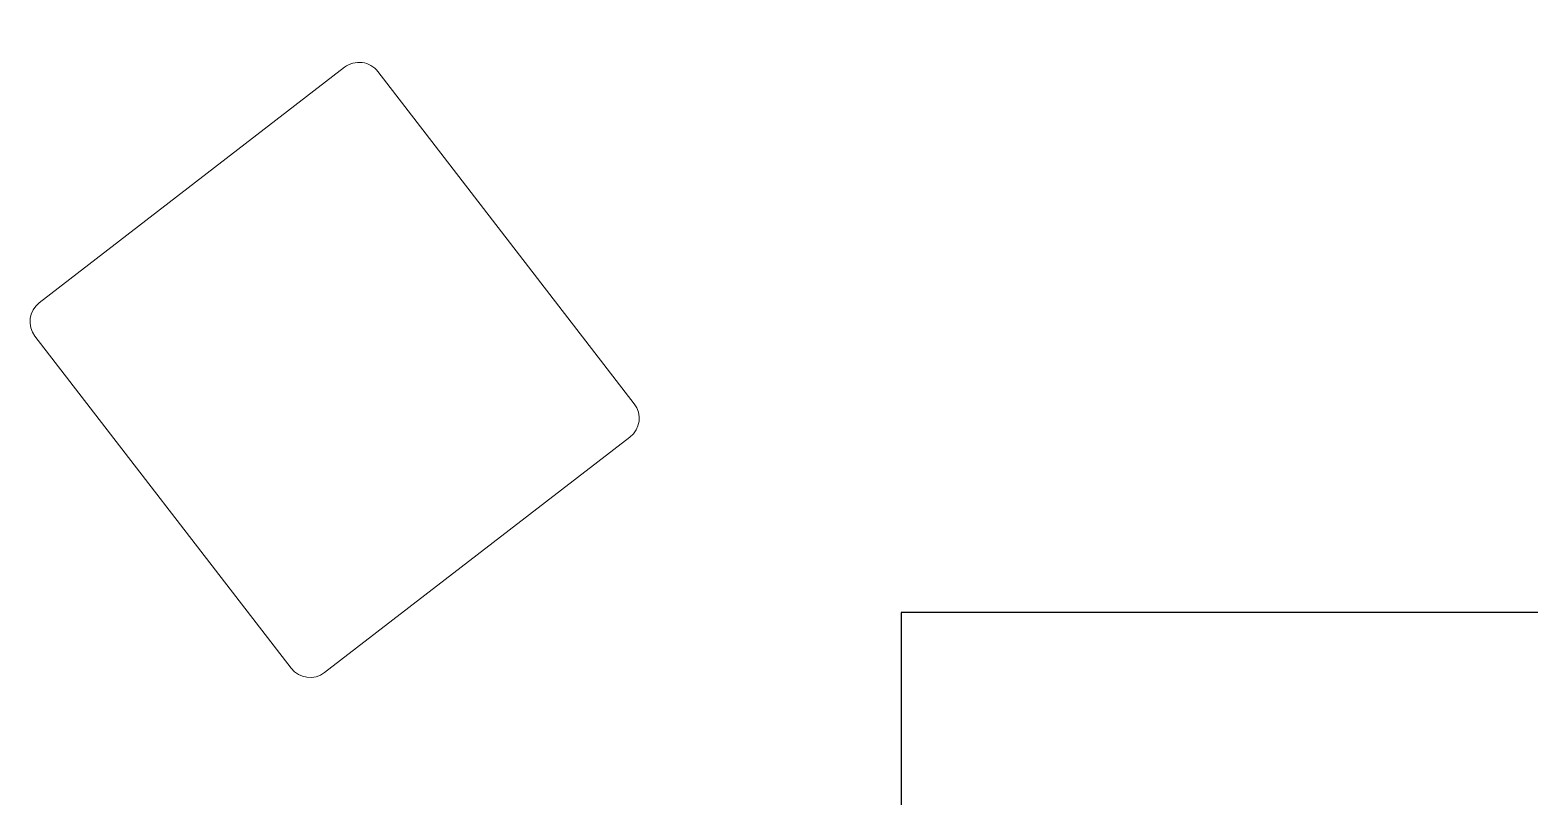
# Model space of a CAD drawing. Header units: inches. Extents: x 0 to 235202, y 0 to 361577.
# Drawn here: x 90881 to 115357, y 328414 to 340917 of the extents above; entities that cross this region are included whole.
import ezdxf

# ---------------------------------------------------------------- set-up
doc = ezdxf.new("R2010")
doc.units = ezdxf.units.IN
doc.header["$MEASUREMENT"] = 0
doc.layers.add('DIM', color=251, linetype='Continuous', lineweight=0)
doc.styles.get("Standard").update_dxf_attribs({"font": 'arial.ttf'})
doc.linetypes.add('FENCE_LINE', pattern='A,0.5,-0.1,["X",Standard,S=0.1,R=0,X=-0.02,Y=-0.05],-0.1', length=0.7)

msp = doc.modelspace()

# ---------------------------------------------------------------- linework, layer by layer
at = {"color": 1}
msp.add_lwpolyline([(105098, 331407), (105098, 287281), (181188, 287281), (181188, 331407)], close=True, dxfattribs=at)
at = {"layer": 'DIM', "color": 8, "linetype": 'Continuous'}
for p, q in [((91032, 336464), (96015, 340308)), ((96559, 340238), (100741, 334817)), ((95144, 330499), (90962, 335920)), ((100671, 334273), (95688, 330429))]:
    msp.add_line(p, q, dxfattribs=at)
for centre, radius, start, end in [((127090, 369472), 51111, 236.5614, 351.1141), ((96252, 340001), 388, 37.6483, 127.6483), ((91269, 336157), 388, 127.6483, 217.6483), ((100434, 334580), 388, 307.6483, 37.6483), ((95451, 330736), 388, 217.6483, 307.6483)]:
    msp.add_arc(centre, radius, start, end, dxfattribs=at)
at = {"layer": 'DIM', "color": 8, "linetype": 'FENCE_LINE', "ltscale": 25}
msp.add_arc((127090, 369472), 54111, 255.1469, 351.1141, dxfattribs=at)

doc.saveas('drawing.dxf')
